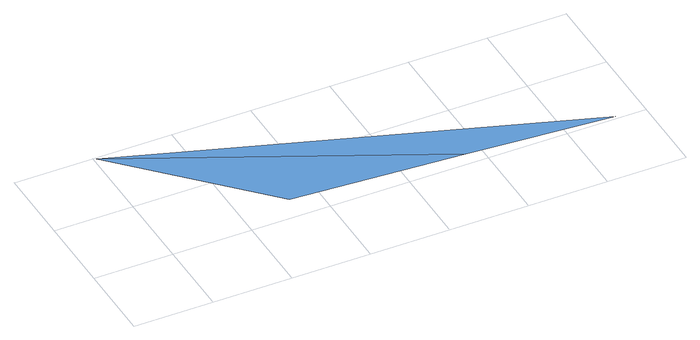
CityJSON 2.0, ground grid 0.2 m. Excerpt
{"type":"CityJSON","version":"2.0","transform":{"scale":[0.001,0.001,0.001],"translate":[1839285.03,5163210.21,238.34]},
"CityObjects":{
"waterbody1":{"type":"WaterBody","attributes":{"class":"unknow","usage":"unknow"},"geometry":[{"type":"MultiSurface","lod":"3","boundaries":[[[0,1,2]],[[0,2,3]]],"semantics":{"surfaces":[{"type":"WaterSurface"}],"values":[0,0]}}]}
},
"vertices":[
[7,397,4],[328,65,4],[761,35,4],[1126,9,4]
]}
